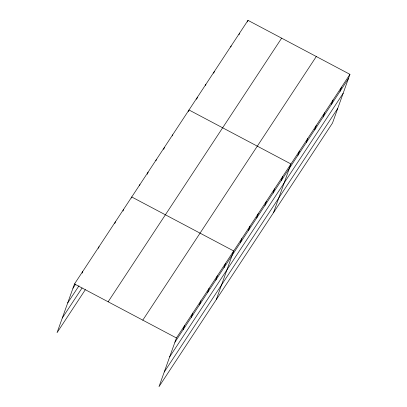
<?xml version="1.0" encoding="UTF-8"?>
<svg xmlns="http://www.w3.org/2000/svg" width="407" height="407" viewBox="0 0 407 407"><rect width="100%" height="100%" fill="white"/><g stroke="black" fill="none" stroke-linecap="round" stroke-linejoin="round"><path stroke-width="0.61" d="M349.944 74.339L176.435 337.963L159 386.65L332.509 123.026L349.944 74.339L248 20.35L74.491 283.974L57.056 332.661L85.343 289.682M82.097 273.143L82.667 271.545M98.458 248.29L99.028 246.688M114.815 223.433L115.39 221.835M122.995 211.004L123.565 209.407M131.364 198.041L131.746 196.978L233.694 250.966L216.259 299.654M139.545 185.617L139.927 184.549M147.344 174.252L148.107 172.12M155.906 160.76L156.288 159.692M163.706 149.4L164.469 147.268M172.263 135.902L172.644 134.839M188.431 111.579L189.006 109.982L290.949 163.97L273.519 212.658M196.667 99.308L197.436 97.176M205.479 85.439L205.861 84.371M213.716 73.168L214.291 71.566M230.764 47.024L231.145 45.96M239.001 34.753L239.57 33.155M247.425 21.947L248 20.35M183.089 329.797L184.615 325.534M191.265 317.368L192.791 313.105M199.445 304.94L200.972 300.676M207.626 292.516L209.152 288.253M215.807 280.087L217.333 275.824M223.987 267.658L225.514 263.395M240.344 242.801L241.87 238.538M248.524 230.372L250.051 226.109M256.705 217.948L258.231 213.685M264.886 205.52L266.412 201.256M273.066 193.091L274.593 188.828M281.242 180.662L282.768 176.399M297.853 155.428L299.379 151.165M306.278 142.623L307.804 138.36M314.708 129.823L316.234 125.56M323.133 117.018L324.659 112.754M331.563 104.212L333.089 99.949M339.987 91.407L341.514 87.144M72.965 288.237L75.687 284.096M67.715 302.894L78.963 285.811M62.307 317.999L82.072 287.968M108.13 301.791L281.639 38.166M142.791 320.146L316.3 56.522M174.908 342.226L348.417 78.602M169.658 356.888L343.167 93.264M164.25 371.988L337.759 108.369M74.491 283.974L176.435 337.963"/></g></svg>
